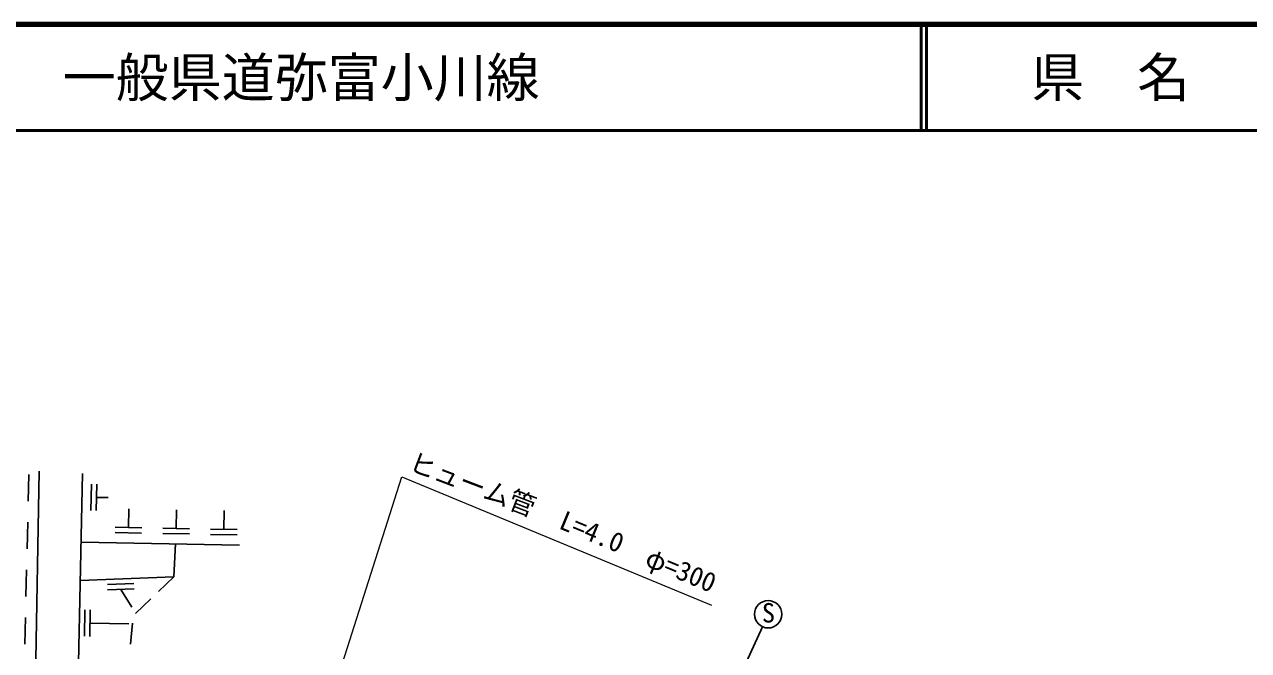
# Model space of a CAD drawing. Units: millimetres, scale not verified. Extents: x 40000 to 680000, y 20000 to 380000.
# Drawn here: x 213128 to 328639, y 320937 to 380000 of the extents above; entities that cross this region are included whole.
import ezdxf
from ezdxf.enums import TextEntityAlignment as Align

# ---------------------------------------------------------------- set-up
doc = ezdxf.new("R2010")
doc.units = ezdxf.units.MM
doc.header["$LTSCALE"] = 1000
for name, color, linetype, lineweight in [('M-BGD', 7, 'Continuous', 25), ('M-STR-HTXT', 7, 'Continuous', 13), ('M-STR-STRC', 7, 'Continuous', 25), ('M-TTL', 2, 'Continuous', 140), ('M-TTL-LINE', 7, 'Continuous', 50)]:
    doc.layers.add(name, color=color, linetype=linetype, lineweight=lineweight)
doc.layers.add('M-TTL-TXT', color=7, linetype='Continuous')
doc.styles.add('ＭＳ ゴシック', font='')
doc.styles.get('ＭＳ ゴシック').set_extended_font_data('MS Gothic')

msp = doc.modelspace()

# ---------------------------------------------------------------- linework, layer by layer
at = {"layer": 'M-BGD'}
for p, q in [((213537, 337535), (213478, 335036)), ((214501, 337854), (214095, 314276)), ((218104, 313021), (218594, 337650)), ((219401, 334140), (219451, 336640)), ((219901, 334131), (219951, 336630)), ((219926, 335380), (221010, 335359)), ((222946, 332541), (222980, 334297)), ((227445, 332455), (227479, 334215)), ((231944, 332368), (231978, 334133)), ((213431, 333036), (213372, 330537)), ((224186, 332017), (221686, 332065)), ((224196, 332517), (221696, 332565)), ((228685, 331931), (226186, 331979)), ((228695, 332431), (226195, 332479)), ((233184, 331844), (230685, 331892)), ((233194, 332344), (230694, 332392)), ((218465, 331157), (233423, 330874)), ((227368, 330989), (227215, 327885)), ((213325, 328538), (213266, 326038)), ((227215, 327885), (218393, 327555)), ((220955, 327159), (223453, 327252)), ((227215, 327885), (225765, 326507)), ((220974, 326659), (223472, 326752)), ((222223, 326706), (223269, 325023)), ((225040, 325818), (223591, 324440)), ((218788, 322278), (218838, 324777)), ((219288, 322268), (219338, 324767)), ((213218, 324039), (213159, 321540)), ((219313, 323518), (222973, 323445)), ((223327, 323527), (223143, 321536))]:
    msp.add_line(p, q, dxfattribs=at)
at = {"layer": 'M-STR-HTXT'}
for p, q in [((238126, 303966), (248743, 337310)), ((248743, 337310), (277973, 325218))]:
    msp.add_line(p, q, dxfattribs=at)
at = {"layer": 'M-STR-STRC'}
msp.add_line((267152, 289243), (282781, 323179), dxfattribs=at)
msp.add_circle((283315, 324353), 1289, dxfattribs=at)
at = {"layer": 'M-TTL'}
msp.add_line((680000, 380000), (40000, 380000), dxfattribs=at)
at = {"layer": 'M-TTL-LINE'}
for p, q in [((297750, 380000), (297750, 370000)), ((298250, 380000), (298250, 370000)), ((40000, 370000), (680000, 370000))]:
    msp.add_line(p, q, dxfattribs=at)

# ---------------------------------------------------------------- texts
at = {"layer": 'M-STR-HTXT', "style": 'ＭＳ ゴシック'}
for s, rotation, p in [('ヒューム管', 339.153, (249059, 337482)), ('L=4.0', 337.526, (263241, 331983)), ('φ=300', 337.526, (271341, 328490))]:
    msp.add_text(s, height=1833, rotation=rotation, dxfattribs=at).set_placement(p, align=Align.BOTTOM_LEFT)
at = {"layer": 'M-STR-STRC', "style": 'ＭＳ ゴシック'}
msp.add_text('S', height=1833, rotation=0.009, dxfattribs=at).set_placement((282711, 323026), align=Align.BOTTOM_LEFT)
at = {"layer": 'M-TTL-TXT', "style": 'ＭＳ ゴシック'}
msp.add_text('一般県道弥富小川線', height=3666, dxfattribs=at).set_placement((216734, 375000), align=Align.MIDDLE_LEFT)
msp.add_text('県\u3000名', height=3666, dxfattribs=at).set_placement((315625, 375000), align=Align.MIDDLE_CENTER)

doc.saveas('drawing.dxf')
